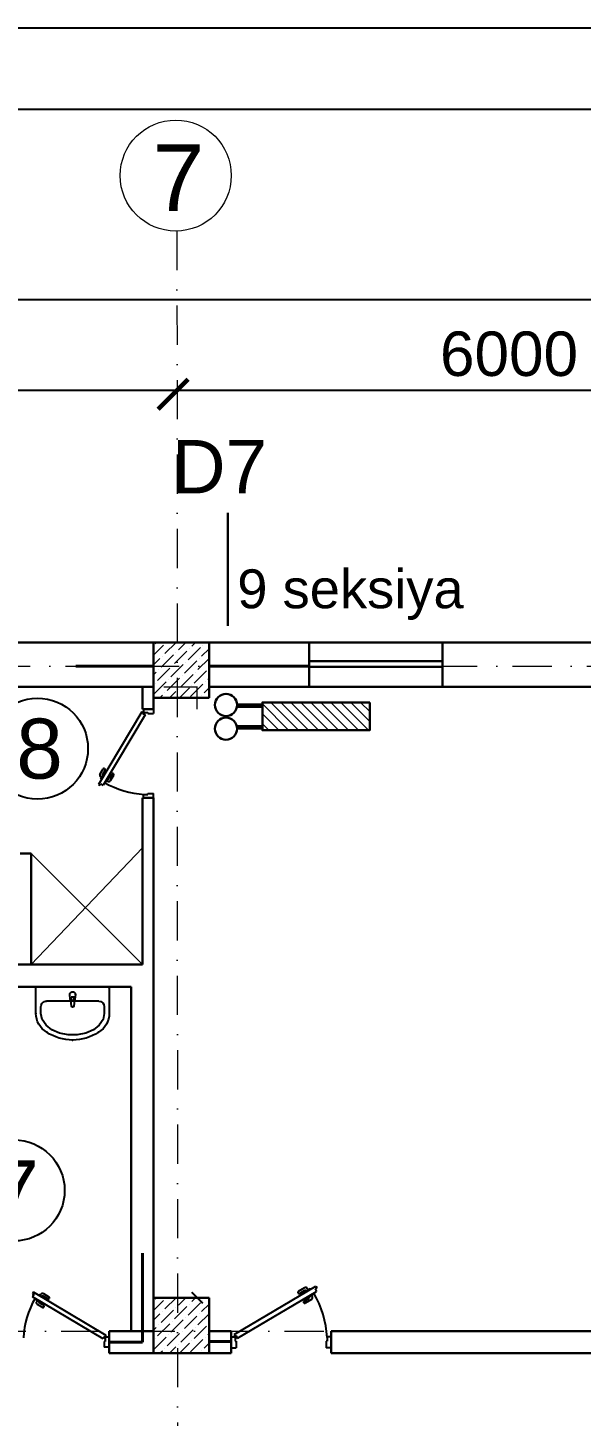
# Model space of a CAD drawing. Header units: millimetres. Extents: x 895788 to 1136524, y -21936 to 400945.
# Drawn here: x 954859 to 959840, y 175663 to 188163 of the extents above; entities that cross this region are included whole.
import ezdxf

# ---------------------------------------------------------------- set-up
doc = ezdxf.new("R2010")
doc.units = ezdxf.units.MM
doc.linetypes.add('Штрихпунктирная', pattern=[670.277762, 352.777767, -176.388884, 0, -141.111112])
doc.layers.add('0_ANNOT_Dimensions', color=7, linetype='Continuous')
for name, color, linetype, lineweight in [('аракясмя_Pen_No__1', 7, 'Continuous', 15), ('ДВЕРИ', 7, 'Continuous', 5), ('Конструктив - Ограждающий_Pen_No__241', 7, 'Continuous', 50), ('невидимка_Ном._пера__148', 7, 'Continuous', 50), ('оси_Ном._пера__1', 7, 'Continuous', 15), ('перегородка_Ном._пера__7', 7, 'Continuous', 60), ('перегородка_Ном._пера__7_Ном._пера__7', 7, 'Continuous', 60), ('размер2_Ном._пера__148', 7, 'Continuous', 50)]:
    doc.layers.add(name, color=color, linetype=linetype, lineweight=lineweight)
doc.layers.add('Интерьер - Мебель_Ном._пера__75', color=160, linetype='Continuous', lineweight=25, true_color=0x2731ed)
doc.styles.get("Standard").update_dxf_attribs({"font": 'arial.ttf', "height": 400})
doc.styles.add('СГЕНЕРИР_СТИЛЬ_1', font='arial.ttf')
pattern_1 = [(315, (353371.27, 389914.75), (-44.9012806, -44.9012806), [])]

# ---------------------------------------------------------------- blocks, each defined once
blk = doc.blocks.new('_ArchTick')
at = {"color": 0, "linetype": 'ByBlock', "const_width": 0.15}
blk.add_lwpolyline([(-0.5, -0.5), (0.5, 0.5)], dxfattribs=at)

msp = doc.modelspace()

# ---------------------------------------------------------------- hatches: boundary and pattern name
at = {"linetype": 'ByBlock', "lineweight": 20, "ltscale": 1.1}
h = msp.add_hatch(dxfattribs=at)
h.set_pattern_fill('ANSI31', scale=20, angle=360, style=0)
h.set_pattern_definition(pattern_1)
h.paths.add_polyline_path([(957937.066, 182088.943), (957937.066, 181838.943), (956970.139, 181838.943), (956970.139, 182088.943)])
h = msp.add_hatch(dxfattribs=at)
h.set_pattern_fill('ANSI31', scale=20, angle=360, style=0)
h.set_pattern_definition(pattern_1)
h.paths.add_polyline_path([(957937.066, 182088.943), (957937.066, 181838.943), (956970.139, 181838.943), (956970.139, 182088.943)])

# ---------------------------------------------------------------- linework, layer by layer
for p, q in [((969790.914, 185713.184), (924590.542, 185713.184)), ((956190.542, 184898.827), (950190.581, 184898.827)), ((962190.542, 184898.827), (956190.542, 184898.827))]:
    msp.add_line(p, q)
at = {"lineweight": 30}
msp.add_line((956660.353, 182777.809), (956660.353, 183796.11), dxfattribs=at)
at = {"color": 0, "lineweight": 30}
for p, q in [((926490.542, 182629.742), (967890.542, 182629.742)), ((958590.366, 182629.742), (957390.366, 182629.742)), ((957390.366, 182629.742), (957390.366, 182229.742)), ((958590.366, 182229.742), (958590.366, 182629.742)), ((955990.347, 182229.742), (950490.347, 182229.742)), ((955890.347, 182229.742), (955890.347, 182029.742)), ((955990.347, 182029.742), (955990.347, 182229.742)), ((961990.737, 182229.742), (956490.347, 182229.742)), ((957390.366, 182229.742), (958590.366, 182229.742)), ((955890.347, 182029.742), (955990.347, 182029.742)), ((955890.347, 181229.742), (955990.347, 181229.742)), ((955890.347, 181229.742), (955890.347, 179729.742)), ((955990.347, 176429.736), (955990.347, 181229.742)), ((955890.347, 179729.742), (950490.347, 179730.045)), ((950090.347, 179529.742), (955790.347, 179529.742)), ((955790.347, 179529.742), (955790.347, 176429.736)), ((955590.822, 176429.736), (955590.822, 176229.736)), ((955590.822, 176429.736), (955990.347, 176429.736)), ((956490.347, 176429.736), (956690.366, 176429.736)), ((956690.366, 176429.736), (956690.366, 176229.736)), ((957590.366, 176429.736), (957590.366, 176229.736)), ((957590.366, 176429.736), (960889.891, 176429.736)), ((955990.347, 176229.736), (955590.822, 176229.736)), ((956690.366, 176229.736), (956490.347, 176229.736)), ((960889.891, 176229.736), (957590.366, 176229.736))]:
    msp.add_line(p, q, dxfattribs=at)
at = {"color": 3, "lineweight": 30}
for p, q in [((956490.347, 182629.742), (955990.347, 182629.742)), ((955990.347, 182629.742), (955990.347, 182129.742)), ((956490.347, 182129.742), (956490.347, 182629.742)), ((955990.347, 182129.742), (956490.347, 182129.742)), ((956490.347, 176729.736), (955990.347, 176729.736)), ((955990.347, 176729.736), (955990.347, 176229.736)), ((956490.347, 176229.736), (956490.347, 176729.736)), ((955990.347, 176229.736), (956490.347, 176229.736))]:
    msp.add_line(p, q, dxfattribs=at)
at = {"lineweight": 9}
for p, q in [((956004.091, 182617.46), (956016.373, 182629.742)), ((956092.479, 182529.071), (956193.149, 182629.742)), ((956103.528, 182628.508), (956103.528, 182628.508)), ((956214.013, 182562.217), (956281.538, 182629.742)), ((956335.547, 182595.363), (956369.926, 182629.742)), ((956457.081, 182628.508), (956458.314, 182629.742)), ((955990.347, 182515.328), (956081.431, 182606.411)), ((956059.334, 182407.537), (956169.819, 182518.023)), ((956070.382, 182506.974), (956070.382, 182506.974)), ((956180.868, 182440.683), (956291.353, 182551.169)), ((956191.916, 182540.12), (956191.916, 182540.12)), ((956302.402, 182473.829), (956412.887, 182584.314)), ((956313.45, 182573.266), (956313.45, 182573.266)), ((956423.936, 182506.974), (956490.347, 182573.386)), ((956434.984, 182606.411), (956434.984, 182606.411)), ((955990.347, 182426.94), (956048.285, 182484.877)), ((956026.188, 182286.003), (956136.673, 182396.489)), ((956037.237, 182385.44), (956037.237, 182385.44)), ((956147.722, 182319.149), (956258.207, 182429.635)), ((956158.771, 182418.586), (956158.771, 182418.586)), ((956269.256, 182352.295), (956379.741, 182462.78)), ((956280.304, 182451.732), (956280.304, 182451.732)), ((956390.79, 182385.44), (956490.347, 182484.998)), ((956401.838, 182484.877), (956401.838, 182484.877)), ((956490.227, 182396.489), (956490.227, 182396.489)), ((955990.347, 182338.551), (956015.139, 182363.343)), ((955993.042, 182164.47), (956103.528, 182274.955)), ((956004.091, 182263.906), (956004.091, 182263.906)), ((956114.576, 182197.615), (956225.062, 182308.101)), ((956125.625, 182297.052), (956125.625, 182297.052)), ((956236.11, 182230.761), (956346.596, 182341.246)), ((956247.159, 182330.198), (956247.159, 182330.198)), ((956324.499, 182142.372), (956434.984, 182252.858)), ((956357.644, 182263.906), (956468.13, 182374.392)), ((956368.693, 182363.343), (956368.693, 182363.343)), ((956457.081, 182274.955), (956457.081, 182274.955)), ((956479.178, 182297.052), (956490.347, 182308.221)), ((956046.703, 182129.742), (956070.382, 182153.421)), ((956092.479, 182175.518), (956092.479, 182175.518)), ((956135.091, 182129.742), (956191.916, 182186.567)), ((956214.013, 182208.664), (956214.013, 182208.664)), ((956223.48, 182129.742), (956313.45, 182219.712)), ((956335.547, 182241.809), (956335.547, 182241.809)), ((956400.256, 182129.742), (956401.838, 182131.324)), ((956423.936, 182153.421), (956423.936, 182153.421)), ((956446.033, 182175.518), (956490.347, 182219.833)), ((956488.645, 182129.742), (956490.347, 182131.444)), ((955990.347, 176615.322), (956081.431, 176706.406)), ((956004.091, 176717.454), (956016.373, 176729.736)), ((956092.479, 176629.066), (956193.149, 176729.736)), ((956103.528, 176728.503), (956103.528, 176728.503)), ((956180.868, 176540.677), (956291.353, 176651.163)), ((956191.916, 176640.114), (956191.916, 176640.114)), ((956214.013, 176662.211), (956281.538, 176729.736)), ((956302.402, 176573.823), (956412.887, 176684.308)), ((956313.45, 176673.26), (956313.45, 176673.26)), ((956335.547, 176695.357), (956369.926, 176729.736)), ((956423.936, 176606.969), (956490.347, 176673.381)), ((956434.984, 176706.406), (956434.984, 176706.406)), ((956457.081, 176728.503), (956458.314, 176729.736)), ((955990.347, 176526.934), (956048.285, 176584.872)), ((956059.334, 176507.532), (956169.819, 176618.017)), ((956070.382, 176606.969), (956070.382, 176606.969)), ((956147.722, 176419.143), (956258.207, 176529.629)), ((956158.771, 176518.58), (956158.771, 176518.58)), ((956269.256, 176452.289), (956379.741, 176562.774)), ((956280.304, 176551.726), (956280.304, 176551.726)), ((956390.79, 176485.435), (956490.347, 176584.992)), ((956401.838, 176584.872), (956401.838, 176584.872)), ((955990.347, 176438.546), (956015.139, 176463.338)), ((956026.188, 176385.998), (956136.673, 176496.483)), ((956037.237, 176485.435), (956037.237, 176485.435)), ((956114.576, 176297.609), (956225.062, 176408.095)), ((956125.625, 176397.046), (956125.625, 176397.046)), ((956236.11, 176330.755), (956346.596, 176441.241)), ((956247.159, 176430.192), (956247.159, 176430.192)), ((956357.644, 176363.901), (956468.13, 176474.386)), ((956368.693, 176463.338), (956368.693, 176463.338)), ((956479.178, 176397.046), (956490.347, 176408.215)), ((956490.227, 176496.483), (956490.227, 176496.483)), ((955993.042, 176264.464), (956103.528, 176374.949)), ((956004.091, 176363.901), (956004.091, 176363.901)), ((956046.703, 176229.736), (956070.382, 176253.415)), ((956092.479, 176275.512), (956092.479, 176275.512)), ((956135.091, 176229.736), (956191.916, 176286.561)), ((956214.013, 176308.658), (956214.013, 176308.658)), ((956223.48, 176229.736), (956313.45, 176319.707)), ((956324.499, 176242.367), (956434.984, 176352.852)), ((956335.547, 176341.804), (956335.547, 176341.804)), ((956423.936, 176253.415), (956423.936, 176253.415)), ((956446.033, 176275.512), (956490.347, 176319.827)), ((956457.081, 176374.949), (956457.081, 176374.949)), ((956400.256, 176229.736), (956401.838, 176231.318)), ((956488.645, 176229.736), (956490.347, 176231.439))]:
    msp.add_line(p, q, dxfattribs=at)
at = {"lineweight": 40}
for p, q in [((955990.347, 182415.233), (955290.062, 182415.233)), ((957390.366, 182415.233), (956490.347, 182415.233)), ((955890.085, 176329.736), (955890.085, 177129.736)), ((955590.822, 176329.736), (955890.085, 176329.736)), ((956490.347, 176336.187), (956690.366, 176336.187))]:
    msp.add_line(p, q, dxfattribs=at)
at = {"color": 146, "lineweight": 30, "true_color": 0x105689}
for p, q in [((957390.366, 182460.879), (957390.366, 182410.879)), ((958590.366, 182460.879), (957390.366, 182460.879)), ((957390.366, 182410.879), (958590.366, 182410.879)), ((958590.366, 182410.879), (958590.366, 182460.879))]:
    msp.add_line(p, q, dxfattribs=at)
at = {"color": 1, "lineweight": 60}
msp.add_line((956963.609, 182059.731), (956735.83, 182059.731), dxfattribs=at)
at = {"color": 5, "lineweight": 60}
msp.add_line((956963.609, 181862.565), (956737.089, 181862.565), dxfattribs=at)
at = {"color": 1, "linetype": 'ByBlock', "lineweight": 30, "ltscale": 1.1}
msp.add_lwpolyline([(957937.066, 182088.943), (957937.066, 181838.943), (956970.139, 181838.943), (956970.139, 182088.943), (957937.066, 182088.943)], dxfattribs=at)
msp.add_lwpolyline([(957937.066, 182088.943), (957937.066, 181838.943), (956970.139, 181838.943), (956970.139, 182088.943), (957937.066, 182088.943)], dxfattribs=at)
at = {"color": 0, "lineweight": 25}
for centre in [(954945.814, 181673.673), (954735.491, 177695.933)]:
    msp.add_circle(centre, 454.873, dxfattribs=at)
at = {"color": 7, "linetype": 'Continuous', "lineweight": 30, "ltscale": 50}
for centre in [(956643.619, 182066.955), (956642.359, 181853.168)]:
    msp.add_circle(centre, 100, dxfattribs=at)
at = {"layer": '0_ANNOT_Dimensions', "lineweight": 9}
for p, q in [((956084.292, 182229.742), (956385.542, 182229.742)), ((956384.292, 182029.742), (956384.292, 182229.742)), ((955790.347, 179125.783), (955790.347, 178824.533)), ((956238.819, 176729.736), (956385.536, 176729.736))]:
    msp.add_line(p, q, dxfattribs=at)
at = {"layer": 'аракясмя_Pen_No__1', "color": 7, "linetype": 'Continuous', "lineweight": 15}
for p, q in [((954890.347, 179729.742), (955890.347, 180779.742)), ((955890.347, 179729.742), (954890.347, 180729.742))]:
    msp.add_line(p, q, dxfattribs=at)
at = {"layer": 'ДВЕРИ', "color": 251, "lineweight": 25, "true_color": 0x636466}
for p, q in [((955884.376, 182005.564), (955495.91, 181351.66)), ((955884.376, 182005.564), (955896.112, 181998.592)), ((955901.7, 182029.742), (955901.7, 181997.99)), ((955901.7, 182029.742), (955901.7, 181997.99)), ((955990.347, 182029.742), (955990.347, 181990.052)), ((955914.444, 181978.468), (955538.144, 181345.036)), ((955896.112, 181998.592), (955892.058, 181991.767)), ((955892.058, 181991.767), (955914.444, 181978.468)), ((955901.7, 181997.99), (955938.508, 181997.99)), ((955938.508, 181997.99), (955938.508, 181990.052)), ((955938.508, 181990.052), (955989.784, 181990.052)), ((955508.521, 181441.323), (955538.502, 181491.79)), ((955526.294, 181412.298), (955514.062, 181419.565)), ((955517.652, 181397.751), (955547.194, 181447.478)), ((955521.675, 181395.361), (955517.652, 181397.751)), ((955554.855, 181482.075), (955530.531, 181441.13)), ((955533.301, 181430.251), (955536.006, 181428.645)), ((955547.194, 181447.478), (955551.217, 181445.088)), ((955549.381, 181494.56), (955552.085, 181492.954)), ((955590.178, 181421.942), (955560.637, 181372.215)), ((955569.279, 181386.762), (955580.877, 181379.872)), ((955581.059, 181401.88), (955578.99, 181403.109)), ((955585.52, 181424.709), (955590.178, 181421.942)), ((955616.262, 181445.595), (955591.938, 181404.65)), ((955602.634, 181385.413), (955632.615, 181435.88)), ((955629.845, 181446.759), (955627.141, 181448.365)), ((955495.911, 181351.66), (955509.562, 181343.55)), ((955509.562, 181343.55), (955517.67, 181357.199)), ((955517.67, 181357.199), (955538.142, 181345.038)), ((955560.637, 181372.215), (955555.943, 181375.003)), ((955901.7, 181229.986), (955901.7, 181261.678)), ((955901.7, 181261.678), (955938.508, 181261.678)), ((955938.508, 181261.678), (955938.508, 181269.616)), ((955938.508, 181269.616), (955990.347, 181269.616)), ((955990.347, 181229.986), (955990.347, 181269.616)), ((954909.381, 176779.515), (954901.271, 176765.861)), ((954901.271, 176765.861), (954914.922, 176757.752)), ((954914.922, 176757.752), (954902.758, 176737.277)), ((955563.39, 176390.988), (954909.382, 176779.515)), ((954953.089, 176753.746), (954955.479, 176757.77)), ((954955.479, 176757.77), (955005.214, 176728.224)), ((954970.029, 176749.126), (954977.298, 176761.361)), ((954999.058, 176766.902), (955049.534, 176736.916)), ((956717.498, 176398.517), (957451.299, 176834.447)), ((956747.904, 176364.775), (957458.732, 176787.053)), ((957290.939, 176774.443), (957292.741, 176771.409)), ((957350.681, 176820.296), (957294.047, 176786.651)), ((957304.949, 176768.3), (957350.897, 176795.596)), ((957399.577, 176810.049), (957343.774, 176776.898)), ((957343.774, 176776.898), (957346.456, 176772.383)), ((957363.105, 176792.487), (957364.908, 176789.453)), ((957372.43, 176728.661), (957428.233, 176761.812)), ((957383.252, 176800.35), (957375.097, 176814.078)), ((957402.259, 176805.534), (957399.577, 176810.049)), ((957411.908, 176752.114), (957419.64, 176739.099)), ((957428.233, 176761.812), (957425.104, 176767.079)), ((957460.4, 176819.128), (957445.083, 176810.029)), ((957445.083, 176810.029), (957458.731, 176787.056)), ((957451.299, 176834.447), (957460.4, 176819.128)), ((955536.29, 176360.915), (954902.757, 176737.274)), ((954929.939, 176714.778), (954932.728, 176719.473)), ((954979.674, 176685.232), (954929.939, 176714.778)), ((954944.489, 176706.134), (954937.598, 176694.535)), ((954943.14, 176672.774), (954993.615, 176642.788)), ((954959.609, 176694.353), (954960.839, 176696.422)), ((955003.332, 176659.144), (954962.38, 176683.472)), ((954982.442, 176689.891), (954979.674, 176685.232)), ((954987.985, 176742.118), (954986.379, 176739.414)), ((955039.817, 176720.561), (954998.866, 176744.889)), ((955005.214, 176728.224), (955002.824, 176724.2)), ((955004.496, 176645.559), (955006.102, 176648.264)), ((955052.305, 176726.036), (955050.698, 176723.331)), ((957344.581, 176684.147), (957342.778, 176687.182)), ((957345.887, 176699.39), (957391.835, 176726.686)), ((957413.422, 176714.683), (957356.789, 176681.039)), ((957369.325, 176733.889), (957372.43, 176728.661)), ((957394.943, 176738.894), (957393.564, 176741.216)), ((955549.591, 176383.304), (955536.29, 176360.915)), ((955556.416, 176379.249), (955549.591, 176383.304)), ((955563.39, 176390.988), (955556.416, 176379.249)), ((956690.366, 176379.076), (956725.997, 176379.076)), ((956690.366, 176379.076), (956725.997, 176379.076)), ((956717.498, 176398.517), (956725.322, 176385.346)), ((956725.322, 176385.346), (956732.98, 176389.896)), ((956725.997, 176379.076), (956725.997, 176337.771)), ((956732.98, 176389.896), (956747.904, 176364.775)), ((957587.841, 176379.076), (957552.276, 176379.076)), ((957552.276, 176379.076), (957552.276, 176337.771)), ((955555.815, 176336.847), (955547.876, 176336.847)), ((955547.876, 176336.847), (955547.876, 176285.563)), ((955587.571, 176284.999), (955547.876, 176284.999)), ((955587.571, 176373.661), (955555.815, 176373.661)), ((955587.571, 176373.661), (955555.815, 176373.661)), ((955555.815, 176373.661), (955555.815, 176336.847)), ((956690.366, 176279.597), (956734.905, 176279.597)), ((956725.997, 176337.771), (956734.905, 176337.771)), ((956734.905, 176337.771), (956734.905, 176280.229)), ((957552.276, 176337.771), (957543.368, 176337.771)), ((957543.368, 176337.771), (957543.368, 176279.597)), ((957587.841, 176279.597), (957543.368, 176279.597))]:
    msp.add_line(p, q, dxfattribs=at)
for centre, radius, start, end in [((955522.17, 181433.214), 15.876, 149.2867078, 239.2867078), ((955537.356, 181437.076), 7.938, 149.2867078, 239.2867078), ((955545.327, 181487.736), 7.938, 59.2867078, 149.2867078), ((955548.031, 181486.129), 7.938, 329.2867078, 59.2867078), ((955588.985, 181393.521), 15.876, 239.2867078, 329.2867078), ((955585.114, 181408.704), 7.938, 239.2867078, 329.2867078), ((955623.087, 181441.541), 7.938, 59.2867078, 149.2867078), ((955625.791, 181439.934), 7.938, 329.2867078, 59.2867078), ((955956.453, 182081.241), 821.192, 240.4294112, 266.5923451), ((954990.949, 176753.251), 15.878, 59.2867078, 149.2867078), ((957298.597, 176778.993), 8.908, 120.7132922, 210.7132922), ((957300.4, 176775.958), 8.908, 210.7132922, 300.7132922), ((957359.78, 176804.979), 17.816, 30.7132922, 120.7132922), ((957355.447, 176787.938), 8.908, 30.7132922, 120.7132922), ((956632.574, 176317.632), 921.529, 3.4076549, 29.5705889), ((955639.079, 176318.899), 821.323, 150.4294111, 176.5923451), ((954951.249, 176686.425), 15.878, 149.2867078, 239.2867078), ((954966.435, 176690.298), 7.939, 149.2867078, 239.2867078), ((954994.811, 176738.063), 7.939, 59.2867078, 149.2867078), ((954997.67, 176649.614), 7.939, 239.2867078, 329.2867078), ((954999.277, 176652.318), 7.939, 329.2867078, 59.2867078), ((955043.872, 176727.386), 7.939, 239.2867078, 329.2867078), ((955045.479, 176730.091), 7.939, 329.2867078, 59.2867078), ((957350.436, 176691.732), 8.908, 120.7132922, 210.7132922), ((957352.239, 176688.697), 8.908, 210.7132922, 300.7132922), ((957387.285, 176734.345), 8.908, 300.7132922, 30.7132922), ((957404.323, 176730), 17.816, 300.7132922, 30.7132922)]:
    msp.add_arc(centre, radius, start, end, dxfattribs=at)
at = {"layer": 'Интерьер - Мебель_Ном._пера__75', "color": 251, "linetype": 'Continuous', "true_color": 0x636466}
for p, q in [((954932.662, 179289.742), (954932.662, 179519.742)), ((954942.662, 179529.742), (955262.662, 179529.742)), ((955262.662, 179529.742), (955582.662, 179529.742)), ((955592.662, 179519.742), (955592.662, 179289.742)), ((955497.662, 179399.742), (955027.662, 179399.742)), ((955241.662, 179417.789), (955237.662, 179459.742)), ((955251.562, 179355.342), (955244.932, 179408.275)), ((955249.062, 179434.831), (955249.062, 179419.961)), ((955276.262, 179434.831), (955249.062, 179434.831)), ((955280.392, 179408.275), (955273.762, 179355.342)), ((955276.262, 179419.961), (955276.262, 179434.831)), ((955287.662, 179459.742), (955283.662, 179417.789)), ((954977.662, 179289.742), (954977.662, 179349.742)), ((954989.207, 179234.804), (954977.662, 179289.742)), ((955547.662, 179289.742), (955536.118, 179234.804)), ((955547.662, 179349.742), (955547.662, 179289.742)), ((955022.905, 179184.317), (954989.207, 179234.804)), ((955076.027, 179142.37), (955022.905, 179184.317)), ((955144.269, 179112.363), (955076.027, 179142.37)), ((955449.297, 179142.37), (955381.055, 179112.363)), ((955502.419, 179184.317), (955449.297, 179142.37)), ((955536.118, 179234.804), (955502.419, 179184.317)), ((955222.102, 179096.726), (955144.269, 179112.363)), ((955303.222, 179096.726), (955222.102, 179096.726)), ((955381.055, 179112.363), (955303.222, 179096.726))]:
    msp.add_line(p, q, dxfattribs=at)
at = {"layer": 'Интерьер - Мебель_Ном._пера__75', "color": 251, "linetype": 'Continuous', "true_color": 0x636466, "extrusion": (0, 0, -1)}
for centre, major_axis, start_param, end_param in [((954942.662, 179519.742), (-7.071, 7.071), 5.497787144, 7.068583471), ((955582.662, 179519.742), (7.071, 7.071), -0.785398163, 0.785398163), ((955027.662, 179349.742), (-35.355, 35.355), 5.497787144, 7.068583471), ((955262.662, 179459.742), (17.678, 17.678), 3.926990817, 7.068583471), ((955262.662, 179419.689), (14.91, 14.91), 3.355028525, 3.836764151), ((955262.662, 179419.689), (-14.91, 14.91), 2.928156782, 4.925824852), ((955262.662, 179419.961), (9.617, 9.617), 0.785398163, 3.926990817), ((955262.662, 179419.689), (-14.91, 14.91), 2.446421156, 2.928156782), ((955497.662, 179349.742), (35.355, 35.355), -0.785398163, 0.785398163), ((955129.973, 179289.742), (-139.52, 139.52), 4.462339107, 5.497787144), ((955262.662, 179356.732), (-7.91, 7.91), 2.480792233, 5.373189401), ((955395.351, 179289.742), (-139.52, 139.52), 2.35619449, 3.391642527), ((955262.662, 179472.189), (-298.715, 298.715), 3.926990817, 4.512190276), ((955262.662, 179472.189), (-298.715, 298.715), 3.341791358, 3.926990817)]:
    msp.add_ellipse(centre, major_axis=major_axis, ratio=1, start_param=start_param, end_param=end_param, dxfattribs=at)
at = {"layer": 'Интерьер - Мебель_Ном._пера__75', "color": 251, "linetype": 'Continuous', "true_color": 0x636466}
for p in [(954942.662, 179529.742), (955592.662, 179519.742), (955241.662, 179417.789), (955280.392, 179408.275), (955287.662, 179459.742), (954932.662, 179289.742), (955251.562, 179355.342), (955029.317, 179120.036), (955262.662, 179049.742), (955496.007, 179120.036)]:
    msp.add_point(p, dxfattribs=at)
at = {"layer": 'Конструктив - Ограждающий_Pen_No__241', "color": 7, "linetype": 'Continuous', "lineweight": 30, "flags": 128}
for points in [[(954890.347, 180729.742), (954790.347, 180729.742)], [(954890.347, 179729.742), (954890.347, 180729.742)]]:
    msp.add_lwpolyline(points, dxfattribs=at)
at = {"layer": 'невидимка_Ном._пера__148', "linetype": 'Continuous', "lineweight": 25}
msp.add_line((910763.928, 188163.284), (997128.047, 188163.284), dxfattribs=at)
at = {"layer": 'оси_Ном._пера__1', "linetype": 'Штрихпунктирная'}
for p, q in [((956201.588, 186332.639), (956222.632, 142141.121)), ((917658.194, 182415.233), (968321.229, 182415.233)), ((917618.758, 176430.023), (968326.2, 176430.023))]:
    msp.add_line(p, q, dxfattribs=at)
at = {"layer": 'оси_Ном._пера__1', "linetype": 'Continuous'}
msp.add_circle((956190.542, 186832.517), 500, dxfattribs=at)
at = {"layer": 'размер2_Ном._пера__148', "linetype": 'Continuous', "lineweight": 25}
msp.add_line((914939.334, 187431.075), (996427.923, 187431.075), dxfattribs=at)

# ---------------------------------------------------------------- block references
at = {"xscale": 270, "yscale": 270, "zscale": 270, "rotation": 180}
msp.add_blockref('_ArchTick', (956167.17, 184864.54), dxfattribs=at)
at = {"layer": '0_ANNOT_Dimensions', "lineweight": 9, "xscale": 100, "yscale": 100, "zscale": 100, "rotation": 270}
msp.add_blockref('_ArchTick', (956384.286, 176729.736), dxfattribs=at)

# ---------------------------------------------------------------- texts
at = {"insert": (959190.542, 185225.881), "char_height": 400, "attachment_point": 5}
msp.add_mtext('6000', dxfattribs=at)
at = {"insert": (957012.011, 184451.793), "char_height": 480, "attachment_point": 3}
msp.add_mtext_dynamic_manual_height_columns('{\\fArial|b0|i0|c238|p34;D7}', width=1030.0719, gutter_width=2000, heights=[0], dxfattribs=at)
at = {"color": 1, "lineweight": 0, "insert": (958782.369, 183287.355), "char_height": 350, "attachment_point": 3}
msp.add_mtext_dynamic_manual_height_columns('\\A1;{\\fArial|b0|i0|c238|p34;\\C256;9 seksiya}', width=10701.33594, gutter_width=12.5, heights=[0], dxfattribs=at)
at = {"layer": 'перегородка_Ном._пера__7', "lineweight": 50, "style": 'СГЕНЕРИР_СТИЛЬ_1'}
for s, p in [('8', (954754.971, 181403.303)), ('7', (954539.491, 177427.773))]:
    msp.add_text(s, height=540, dxfattribs=at).set_placement(p)
at = {"layer": 'перегородка_Ном._пера__7_Ном._пера__7', "lineweight": 50, "style": 'СГЕНЕРИР_СТИЛЬ_1'}
msp.add_text('7', height=600, dxfattribs=at).set_placement((955980.604, 186513.419))

doc.saveas('drawing.dxf')
